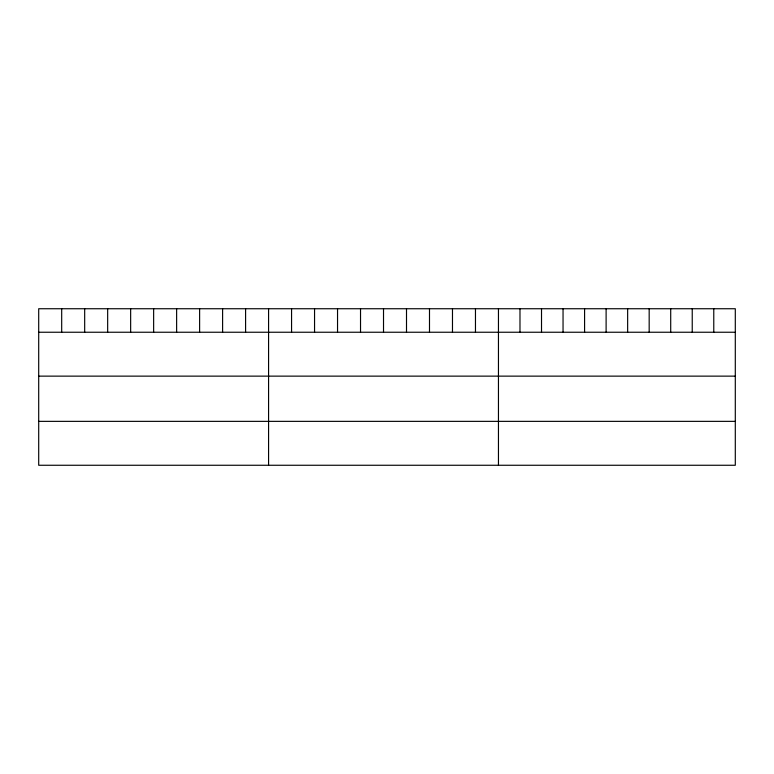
<?xml version="1.0" encoding="UTF-8"?>
<svg xmlns="http://www.w3.org/2000/svg" width="774" height="774" viewBox="0 0 774 774"><rect width="100%" height="100%" fill="white"/><g stroke="black" fill="none" stroke-linecap="round" stroke-linejoin="round"><path stroke-width="1.16" d="M735.3 332.239L735.3 465.261L38.7 465.261L38.7 308.739L735.3 308.739L735.3 332.239L38.7 332.239M38.7 376.135L735.3 376.135M38.7 421.356L735.3 421.356M713.773 308.739L713.773 332.239M692.237 308.739L692.237 332.239M670.71 308.739L670.71 332.239M649.173 308.739L649.173 332.239M627.646 308.739L627.646 332.239M606.11 308.739L606.11 332.239M584.583 308.739L584.583 332.239M563.046 308.739L563.046 332.239M541.519 308.739L541.519 332.239M519.983 308.739L519.983 332.239M498.456 308.739L498.456 465.261M475.468 308.739L475.468 332.239M452.48 308.739L452.48 332.239M429.493 308.739L429.493 332.239M406.505 308.739L406.505 332.239M383.517 308.739L383.517 332.239M360.529 308.739L360.529 332.239M337.541 308.739L337.541 332.239M314.554 308.739L314.554 332.239M291.566 308.739L291.566 332.239M268.578 308.739L268.578 465.261M245.59 308.739L245.59 332.239M222.602 308.739L222.602 332.239M199.615 308.739L199.615 332.239M176.627 308.739L176.627 332.239M153.639 308.739L153.639 332.239M130.651 308.739L130.651 332.239M107.663 308.739L107.663 332.239M84.676 308.739L84.676 332.239M61.688 308.739L61.688 332.239"/></g></svg>
